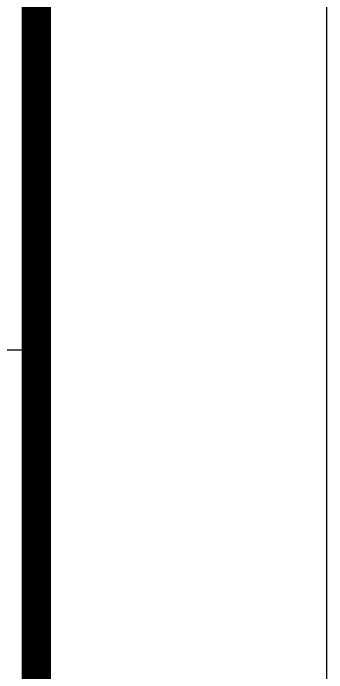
# Model space of a CAD drawing. Extents: x -17471 to 313636, y -71590 to 757901.
# Drawn here: x 245856 to 246936, y 243716 to 245986 of the extents above; entities that cross this region are included whole.
import ezdxf

# ---------------------------------------------------------------- set-up
doc = ezdxf.new("R2010")
doc.units = 0
doc.header["$LTSCALE"] = 1000
doc.header["$MEASUREMENT"] = 0
doc.layers.add('PUB_TITLE', color=4, linetype='Continuous')
doc.layers.add('图框', color=7, linetype='Continuous')

msp = doc.modelspace()

# ---------------------------------------------------------------- linework, layer by layer
at = {"layer": 'PUB_TITLE'}
msp.add_lwpolyline([(187535.9, 214770.2), (246935.9, 214770.2), (246935.9, 256770.2), (187535.9, 256770.2)], close=True, dxfattribs=at)
at = {"layer": 'PUB_TITLE', "const_width": 100}
msp.add_lwpolyline([(190035.9, 215770.2), (245935.9, 215770.2), (245935.9, 255770.2), (190035.9, 255770.2)], close=True, dxfattribs=at)
at = {"layer": '图框', "color": 0}
msp.add_line((239926.6, 244827.6), (245935.9, 244827.6), dxfattribs=at)
at = {"layer": '图框', "color": 4, "const_width": 98.6}
msp.add_lwpolyline([(239926.6, 255770.2), (245935.9, 255770.2), (245935.9, 215770.2), (239926.6, 215770.2)], close=True, dxfattribs=at)
at = {"layer": '图框', "color": 0, "const_width": 50}
msp.add_lwpolyline([(239926.6, 247018.8), (245935.9, 247018.8), (245935.9, 236859.6), (239926.6, 236859.6)], close=True, dxfattribs=at)

doc.saveas('drawing.dxf')
